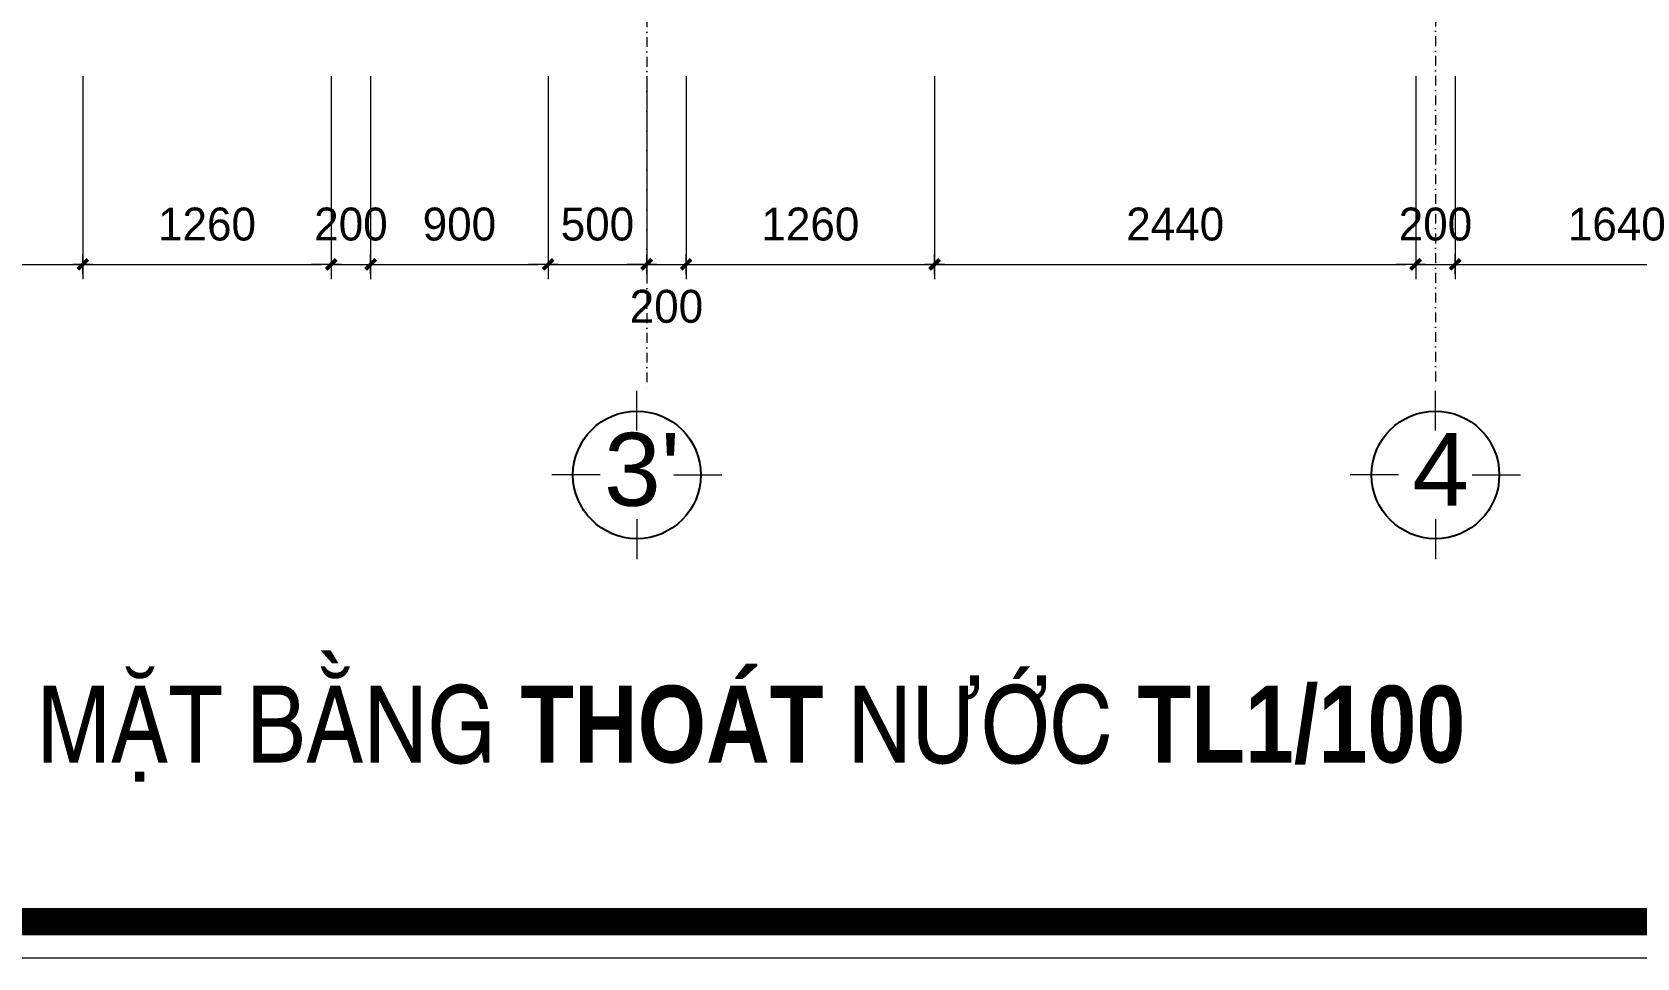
# Model space of a CAD drawing. Header units: millimetres. Extents: x 615730 to 2792744, y 139412 to 597571.
# Drawn here: x 725585 to 733724, y 261997 to 266695 of the extents above; entities that cross this region are included whole.
import ezdxf
from ezdxf.enums import TextEntityAlignment as Align

# ---------------------------------------------------------------- set-up
doc = ezdxf.new("R2010")
doc.units = ezdxf.units.MM
doc.header["$MEASUREMENT"] = 0
doc.header["$PDMODE"] = 34
doc.linetypes.add('DASHDOT', pattern=[1, 0.5, -0.25, 0, -0.25])
doc.layers.get('0').update_dxf_attribs({"lineweight": 5})
for name, color, linetype, lineweight in [('0.1(9)', 9, 'Continuous', 13), ('KT', 148, 'Continuous', 18), ('thay', 7, 'Continuous', 15), ('TIM TRUC', 149, 'DASHDOT', 9), ('VLIEU', 250, 'Continuous', 9)]:
    doc.layers.add(name, color=color, linetype=linetype, lineweight=lineweight)
for name, color, linetype in [('H', 252, 'Continuous'), ('netthay', 3, 'Continuous'), ('TEXT', 2, 'Continuous')]:
    doc.layers.add(name, color=color, linetype=linetype)
doc.styles.add('H280', font='', dxfattribs={"height": 200})
doc.styles.add('KT OZON', font='', dxfattribs={"height": 200})
doc.styles.get("Standard").update_dxf_attribs({"font": ''})
doc.styles.add('VNI-AVO', font='vni-roms.shx')
doc.styles.get('H280').set_extended_font_data('VNI-Avo')
doc.styles.get('KT OZON').set_extended_font_data('VNI-Helve')
doc.styles.get('Standard').set_extended_font_data('VNI-Avo')
doc.dimstyles.new('1-50b', dxfattribs={"dimtxt": 167, "dimasz": 50, "dimexe": 75, "dimexo": 150, "dimgap": 120, "dimtad": 1, "dimdec": 0, "dimzin": 12, "dimtxsty": 'VNI-AVO', "dimblk": ']', "dimcen": 0, "dimdle": 50, "dimclrd": 252, "dimclre": 252, "dimclrt": 2, "dimadec": 0, "dimazin": 0, "dimtfac": 1, "dimtdec": 0, "dimtix": 1, "dimtmove": 2, "dimatfit": 0, "dimldrblk": 'OPEN90', "dimfxl": 1, "dimlwd": -1, "dimlwe": -1, "dimarcsym": 0})

# ---------------------------------------------------------------- blocks, each defined once
blk = doc.blocks.new('TRUC 1')
at = {"ltscale": 50}
blk.add_circle((0, -9525), 8572, dxfattribs=at)
at = {"layer": '0.1(9)', "ltscale": 50}
for p, q in [((0, -3572), (0, 1782)), ((-4942, -9525), (-11427, -9525)), ((4942, -9525), (11427, -9525)), ((0, -15478), (0, -20832))]:
    blk.add_line(p, q, dxfattribs=at)
at = {"layer": 'TEXT', "ltscale": 50, "style": 'H280'}
blk.add_attdef('1', text='', height=10478, dxfattribs=at).set_placement((-214, -4892), align=Align.CENTER)
blk = doc.blocks.new(']')
for p, q in [((1, 0), (-1, 0)), ((0, 1), (0, -1))]:
    blk.add_line(p, q)
at = {"color": 9, "const_width": 0.4}
blk.add_lwpolyline([(-0.51, -0.51), (0.51, 0.51)], dxfattribs=at)
blk = doc.blocks.new('*D1492')
at = {"layer": 'DEFPOINTS', "color": 0, "ltscale": 10, "transparency": 16777216}
for p in [(732602.4, 266622.2), (732802.4, 266622.2), (732802.4, 265516.4)]:
    blk.add_point(p, dxfattribs=at)
at = {"layer": 'KT', "color": 252, "ltscale": 10, "transparency": 16777216}
for p, q in [((732602.4, 266472.2), (732602.4, 265441.4)), ((732802.4, 266472.2), (732802.4, 265441.4)), ((732552.4, 265516.4), (732502.4, 265516.4)), ((732602.4, 265516.4), (732802.4, 265516.4)), ((732852.4, 265516.4), (732902.4, 265516.4))]:
    blk.add_line(p, q, dxfattribs=at)
at = {"layer": 'KT', "color": 252, "ltscale": 10, "transparency": 16777216, "xscale": 50, "yscale": 50, "zscale": 50}
blk.add_blockref(']', (732602.4, 265516.4), dxfattribs=at)
at = {"layer": 'KT', "color": 252, "ltscale": 10, "transparency": 16777216, "xscale": 50, "yscale": 50, "zscale": 50, "rotation": 180}
blk.add_blockref(']', (732802.4, 265516.4), dxfattribs=at)
at = {"layer": 'KT', "color": 2, "ltscale": 10, "transparency": 16777216, "insert": (732702.4, 265719.9), "char_height": 167, "attachment_point": 5, "style": 'VNI-AVO'}
blk.add_mtext('200', dxfattribs=at)
blk = doc.blocks.new('_Open90')
at = {"color": 0, "linetype": 'ByBlock', "lineweight": -2}
for p, q in [((0, 0), (-1, 0)), ((-0.5, 0.5), (0, 0)), ((0, 0), (-0.5, -0.5))]:
    blk.add_line(p, q, dxfattribs=at)
blk = doc.blocks.new('*D1448')
at = {"layer": 'DEFPOINTS', "color": 0, "ltscale": 10, "transparency": 16777216}
for p in [(723402.5, 266622.2), (725842.4, 266622.2), (725842.4, 265516.4)]:
    blk.add_point(p, dxfattribs=at)
at = {"layer": 'VLIEU', "color": 252, "ltscale": 10, "transparency": 16777216}
for p, q in [((723402.5, 266472.2), (723402.5, 265441.4)), ((725842.4, 266472.2), (725842.4, 265441.4)), ((723452.5, 265516.4), (725792.4, 265516.4))]:
    blk.add_line(p, q, dxfattribs=at)
at = {"layer": 'VLIEU', "color": 252, "ltscale": 10, "transparency": 16777216, "xscale": 50, "yscale": 50, "zscale": 50, "rotation": 180}
blk.add_blockref(']', (723402.5, 265516.4), dxfattribs=at)
at = {"layer": 'VLIEU', "color": 252, "ltscale": 10, "transparency": 16777216, "xscale": 50, "yscale": 50, "zscale": 50}
blk.add_blockref(']', (725842.4, 265516.4), dxfattribs=at)
at = {"layer": 'VLIEU', "color": 2, "ltscale": 10, "transparency": 16777216, "insert": (724622.5, 265719.9), "char_height": 167, "attachment_point": 5, "style": 'VNI-AVO'}
blk.add_mtext('2440', dxfattribs=at)
blk = doc.blocks.new('*D1449')
at = {"layer": 'DEFPOINTS', "color": 0, "ltscale": 10, "transparency": 16777216}
for p in [(725842.4, 266622.2), (727102.4, 266622.2), (727102.4, 265516.4)]:
    blk.add_point(p, dxfattribs=at)
at = {"layer": 'VLIEU', "color": 252, "ltscale": 10, "transparency": 16777216}
for p, q in [((725842.4, 266472.2), (725842.4, 265441.4)), ((727102.4, 266472.2), (727102.4, 265441.4)), ((725892.4, 265516.4), (727052.4, 265516.4))]:
    blk.add_line(p, q, dxfattribs=at)
at = {"layer": 'VLIEU', "color": 252, "ltscale": 10, "transparency": 16777216, "xscale": 50, "yscale": 50, "zscale": 50, "rotation": 180}
blk.add_blockref(']', (725842.4, 265516.4), dxfattribs=at)
at = {"layer": 'VLIEU', "color": 252, "ltscale": 10, "transparency": 16777216, "xscale": 50, "yscale": 50, "zscale": 50}
blk.add_blockref(']', (727102.4, 265516.4), dxfattribs=at)
at = {"layer": 'VLIEU', "color": 2, "ltscale": 10, "transparency": 16777216, "insert": (726472.4, 265719.9), "char_height": 167, "attachment_point": 5, "style": 'VNI-AVO'}
blk.add_mtext('1260', dxfattribs=at)
blk = doc.blocks.new('*D1450')
at = {"layer": 'DEFPOINTS', "color": 0, "ltscale": 10, "transparency": 16777216}
for p in [(727102.4, 266622.2), (727302.4, 266622.2), (727302.4, 265516.4)]:
    blk.add_point(p, dxfattribs=at)
at = {"layer": 'VLIEU', "color": 252, "ltscale": 10, "transparency": 16777216}
for p, q in [((727102.4, 266472.2), (727102.4, 265441.4)), ((727302.4, 266472.2), (727302.4, 265441.4)), ((727052.4, 265516.4), (727002.4, 265516.4)), ((727102.4, 265516.4), (727302.4, 265516.4)), ((727352.4, 265516.4), (727402.4, 265516.4))]:
    blk.add_line(p, q, dxfattribs=at)
at = {"layer": 'VLIEU', "color": 252, "ltscale": 10, "transparency": 16777216, "xscale": 50, "yscale": 50, "zscale": 50}
blk.add_blockref(']', (727102.4, 265516.4), dxfattribs=at)
at = {"layer": 'VLIEU', "color": 252, "ltscale": 10, "transparency": 16777216, "xscale": 50, "yscale": 50, "zscale": 50, "rotation": 180}
blk.add_blockref(']', (727302.4, 265516.4), dxfattribs=at)
at = {"layer": 'VLIEU', "color": 2, "ltscale": 10, "transparency": 16777216, "insert": (727202.4, 265719.9), "char_height": 167, "attachment_point": 5, "style": 'VNI-AVO'}
blk.add_mtext('200', dxfattribs=at)
blk = doc.blocks.new('*D1451')
at = {"layer": 'DEFPOINTS', "color": 0, "ltscale": 10, "transparency": 16777216}
for p in [(727302.4, 266622.2), (728202.4, 266622.2), (728202.4, 265516.4)]:
    blk.add_point(p, dxfattribs=at)
at = {"layer": 'VLIEU', "color": 252, "ltscale": 10, "transparency": 16777216}
for p, q in [((727302.4, 266472.2), (727302.4, 265441.4)), ((728202.4, 266472.2), (728202.4, 265441.4)), ((727352.4, 265516.4), (728152.4, 265516.4))]:
    blk.add_line(p, q, dxfattribs=at)
at = {"layer": 'VLIEU', "color": 252, "ltscale": 10, "transparency": 16777216, "xscale": 50, "yscale": 50, "zscale": 50, "rotation": 180}
blk.add_blockref(']', (727302.4, 265516.4), dxfattribs=at)
at = {"layer": 'VLIEU', "color": 252, "ltscale": 10, "transparency": 16777216, "xscale": 50, "yscale": 50, "zscale": 50}
blk.add_blockref(']', (728202.4, 265516.4), dxfattribs=at)
at = {"layer": 'VLIEU', "color": 2, "ltscale": 10, "transparency": 16777216, "insert": (727752.4, 265719.9), "char_height": 167, "attachment_point": 5, "style": 'VNI-AVO'}
blk.add_mtext('900', dxfattribs=at)
blk = doc.blocks.new('*D1452')
at = {"layer": 'DEFPOINTS', "color": 0, "ltscale": 10, "transparency": 16777216}
for p in [(728202.4, 266622.2), (728702.3, 266622.2), (728702.3, 265516.4)]:
    blk.add_point(p, dxfattribs=at)
at = {"layer": 'VLIEU', "color": 252, "ltscale": 10, "transparency": 16777216}
for p, q in [((728202.4, 266472.2), (728202.4, 265441.4)), ((728702.3, 266472.2), (728702.3, 265441.4)), ((728152.4, 265516.4), (728102.4, 265516.4)), ((728202.4, 265516.4), (728702.3, 265516.4)), ((728752.3, 265516.4), (728802.3, 265516.4))]:
    blk.add_line(p, q, dxfattribs=at)
at = {"layer": 'VLIEU', "color": 252, "ltscale": 10, "transparency": 16777216, "xscale": 50, "yscale": 50, "zscale": 50}
blk.add_blockref(']', (728202.4, 265516.4), dxfattribs=at)
at = {"layer": 'VLIEU', "color": 252, "ltscale": 10, "transparency": 16777216, "xscale": 50, "yscale": 50, "zscale": 50, "rotation": 180}
blk.add_blockref(']', (728702.3, 265516.4), dxfattribs=at)
at = {"layer": 'VLIEU', "color": 2, "ltscale": 10, "transparency": 16777216, "insert": (728452.4, 265719.9), "char_height": 167, "attachment_point": 5, "style": 'VNI-AVO'}
blk.add_mtext('500', dxfattribs=at)
blk = doc.blocks.new('*D1453')
at = {"layer": 'DEFPOINTS', "color": 0, "ltscale": 10, "transparency": 16777216}
for p in [(728702.3, 266622.2), (728902.4, 266622.2), (728902.4, 265516.4)]:
    blk.add_point(p, dxfattribs=at)
at = {"layer": 'VLIEU', "color": 252, "ltscale": 10, "transparency": 16777216}
for p, q in [((728702.3, 266472.2), (728702.3, 265441.4)), ((728902.4, 266472.2), (728902.4, 265441.4)), ((728652.3, 265516.4), (728602.3, 265516.4)), ((728702.3, 265516.4), (728902.4, 265516.4)), ((728952.4, 265516.4), (729002.4, 265516.4))]:
    blk.add_line(p, q, dxfattribs=at)
at = {"layer": 'VLIEU', "color": 252, "ltscale": 10, "transparency": 16777216, "xscale": 50, "yscale": 50, "zscale": 50}
blk.add_blockref(']', (728702.3, 265516.4), dxfattribs=at)
at = {"layer": 'VLIEU', "color": 252, "ltscale": 10, "transparency": 16777216, "xscale": 50, "yscale": 50, "zscale": 50, "rotation": 180}
blk.add_blockref(']', (728902.4, 265516.4), dxfattribs=at)
at = {"layer": 'VLIEU', "color": 2, "ltscale": 10, "transparency": 16777216, "insert": (728802.4, 265302.5), "char_height": 167, "attachment_point": 5, "style": 'VNI-AVO'}
blk.add_mtext('200', dxfattribs=at)
blk = doc.blocks.new('*D1454')
at = {"layer": 'DEFPOINTS', "color": 0, "ltscale": 10, "transparency": 16777216}
for p in [(728902.4, 266622.2), (730162.4, 266622.2), (730162.4, 265516.4)]:
    blk.add_point(p, dxfattribs=at)
at = {"layer": 'VLIEU', "color": 252, "ltscale": 10, "transparency": 16777216}
for p, q in [((728902.4, 266472.2), (728902.4, 265441.4)), ((730162.4, 266472.2), (730162.4, 265441.4)), ((728952.4, 265516.4), (730112.4, 265516.4))]:
    blk.add_line(p, q, dxfattribs=at)
at = {"layer": 'VLIEU', "color": 252, "ltscale": 10, "transparency": 16777216, "xscale": 50, "yscale": 50, "zscale": 50, "rotation": 180}
blk.add_blockref(']', (728902.4, 265516.4), dxfattribs=at)
at = {"layer": 'VLIEU', "color": 252, "ltscale": 10, "transparency": 16777216, "xscale": 50, "yscale": 50, "zscale": 50}
blk.add_blockref(']', (730162.4, 265516.4), dxfattribs=at)
at = {"layer": 'VLIEU', "color": 2, "ltscale": 10, "transparency": 16777216, "insert": (729532.4, 265719.9), "char_height": 167, "attachment_point": 5, "style": 'VNI-AVO'}
blk.add_mtext('1260', dxfattribs=at)
blk = doc.blocks.new('*D1455')
at = {"layer": 'DEFPOINTS', "color": 0, "ltscale": 10, "transparency": 16777216}
for p in [(730162.4, 266622.2), (732602.4, 266622.2), (732602.4, 265516.4)]:
    blk.add_point(p, dxfattribs=at)
at = {"layer": 'VLIEU', "color": 252, "ltscale": 10, "transparency": 16777216}
for p, q in [((730162.4, 266472.2), (730162.4, 265441.4)), ((732602.4, 266472.2), (732602.4, 265441.4)), ((730212.4, 265516.4), (732552.4, 265516.4))]:
    blk.add_line(p, q, dxfattribs=at)
at = {"layer": 'VLIEU', "color": 252, "ltscale": 10, "transparency": 16777216, "xscale": 50, "yscale": 50, "zscale": 50, "rotation": 180}
blk.add_blockref(']', (730162.4, 265516.4), dxfattribs=at)
at = {"layer": 'VLIEU', "color": 252, "ltscale": 10, "transparency": 16777216, "xscale": 50, "yscale": 50, "zscale": 50}
blk.add_blockref(']', (732602.4, 265516.4), dxfattribs=at)
at = {"layer": 'VLIEU', "color": 2, "ltscale": 10, "transparency": 16777216, "insert": (731382.4, 265719.9), "char_height": 167, "attachment_point": 5, "style": 'VNI-AVO'}
blk.add_mtext('2440', dxfattribs=at)
blk = doc.blocks.new('*D1456')
at = {"layer": 'DEFPOINTS', "color": 0, "ltscale": 10, "transparency": 16777216}
for p in [(732802.4, 266622.2), (734442.3, 266622.2), (734442.3, 265516.4)]:
    blk.add_point(p, dxfattribs=at)
at = {"layer": 'VLIEU', "color": 252, "ltscale": 10, "transparency": 16777216}
for p, q in [((732802.4, 266472.2), (732802.4, 265441.4)), ((734442.3, 266472.2), (734442.3, 265441.4)), ((732852.4, 265516.4), (734392.3, 265516.4))]:
    blk.add_line(p, q, dxfattribs=at)
at = {"layer": 'VLIEU', "color": 252, "ltscale": 10, "transparency": 16777216, "xscale": 50, "yscale": 50, "zscale": 50, "rotation": 180}
blk.add_blockref(']', (732802.4, 265516.4), dxfattribs=at)
at = {"layer": 'VLIEU', "color": 252, "ltscale": 10, "transparency": 16777216, "xscale": 50, "yscale": 50, "zscale": 50}
blk.add_blockref(']', (734442.3, 265516.4), dxfattribs=at)
at = {"layer": 'VLIEU', "color": 2, "ltscale": 10, "transparency": 16777216, "insert": (733622.3, 265719.9), "char_height": 167, "attachment_point": 5, "style": 'VNI-AVO'}
blk.add_mtext('1640', dxfattribs=at)

msp = doc.modelspace()

# ---------------------------------------------------------------- linework, layer by layer
at = {"layer": 'H', "const_width": 138.2}
msp.add_lwpolyline([(715287.7, 262181.3), (742290.6, 262181.3), (742290.6, 281166.2), (715287.7, 281166.2)], close=True, dxfattribs=at)
at = {"layer": 'thay', "linetype": 'Continuous'}
msp.add_lwpolyline([(715103.4, 261996.9), (742474.9, 261996.9), (742474.9, 281350.5), (715103.4, 281350.5)], close=True, dxfattribs=at)
at = {"layer": 'TIM TRUC', "ltscale": 100}
for p, q in [((732702.4, 279386.8), (732702.4, 264875.4)), ((728702, 269072.2), (728702.6, 264875.4))]:
    msp.add_line(p, q, dxfattribs=at)

# ---------------------------------------------------------------- block references
at = {"layer": 'netthay', "lineweight": -2, "ltscale": 10}
ref = msp.add_blockref('TRUC 1', (728652.4, 264088.4, -13.1), dxfattribs=dict(at, xscale=0.03778148023411632, yscale=0.03778148023411632, zscale=0.03778148023411632, rotation=180))
ref.add_attrib('1', "3'", dxfattribs={"layer": 'TEXT', "color": 3, "ltscale": 50, "height": 370.15, "style": 'KT OZON'}).set_placement((728679.1, 264291.3, -13.1), align=Align.CENTER)
ref = msp.add_blockref('TRUC 1', (732702.4, 264088.4, -13.1), dxfattribs=dict(at, xscale=0.03778148023411632, yscale=0.03778148023411632, zscale=0.03778148023411632, rotation=180))
ref.add_attrib('1', '4', dxfattribs={"layer": 'TEXT', "color": 3, "ltscale": 50, "height": 370.2, "style": 'KT OZON'}).set_placement((732729.1, 264291.3, -13.1), align=Align.CENTER)

# ---------------------------------------------------------------- texts
at = {"insert": (725611, 262890.8), "char_height": 390, "width": 26392.6, "attachment_point": 7}
msp.add_mtext('{\\fVNI-Helve-Condense|b1|i0|c0|p2;MAËT BAÈNG THOAÙT NÖÔÙC TL1/100}', dxfattribs=at)

# ---------------------------------------------------------------- dimensions: what is measured, and where the dimension line sits
at = {"layer": 'KT', "ltscale": 10}
dim = msp.add_linear_dim(base=(732802.4, 265516.4), p1=(732602.4, 266622.2), p2=(732802.4, 266622.2), dimstyle='1-50b', dxfattribs=at)
dim.commit()
dim.dimension.update_dxf_attribs({"geometry": '*D1492', "text_midpoint": (732702.4, 265719.9)})
at = {"layer": 'VLIEU', "ltscale": 10}
for base, p1, p2, picture, middle in [((725842.4, 265516.4), (723402.5, 266622.2), (725842.4, 266622.2), '*D1448', (724622.5, 265719.9)), ((727102.4, 265516.4), (725842.4, 266622.2), (727102.4, 266622.2), '*D1449', (726472.4, 265719.9)), ((727302.4, 265516.4), (727102.4, 266622.2), (727302.4, 266622.2), '*D1450', (727202.4, 265719.9)), ((728202.4, 265516.4), (727302.4, 266622.2), (728202.4, 266622.2), '*D1451', (727752.4, 265719.9)), ((728702.3, 265516.4), (728202.4, 266622.2), (728702.3, 266622.2), '*D1452', (728452.4, 265719.9)), ((730162.4, 265516.4), (728902.4, 266622.2), (730162.4, 266622.2), '*D1454', (729532.4, 265719.9)), ((732602.4, 265516.4), (730162.4, 266622.2), (732602.4, 266622.2), '*D1455', (731382.4, 265719.9)), ((734442.3, 265516.4), (732802.4, 266622.2), (734442.3, 266622.2), '*D1456', (733622.3, 265719.9))]:
    dim = msp.add_linear_dim(base=base, p1=p1, p2=p2, dimstyle='1-50b', override={"dimfxl": 2}, dxfattribs=at)
    dim.commit()
    dim.dimension.update_dxf_attribs({"geometry": picture, "text_midpoint": middle})
dim = msp.add_linear_dim(base=(728902.4, 265516.4), p1=(728702.3, 266622.2), p2=(728902.4, 266622.2), dimstyle='1-50b', override={"dimfxl": 2}, dxfattribs=at)
dim.commit()
dim.dimension.update_dxf_attribs({"geometry": '*D1453', "text_midpoint": (728802.4, 265302.5), "dimtype": 160})

doc.saveas('drawing.dxf')
